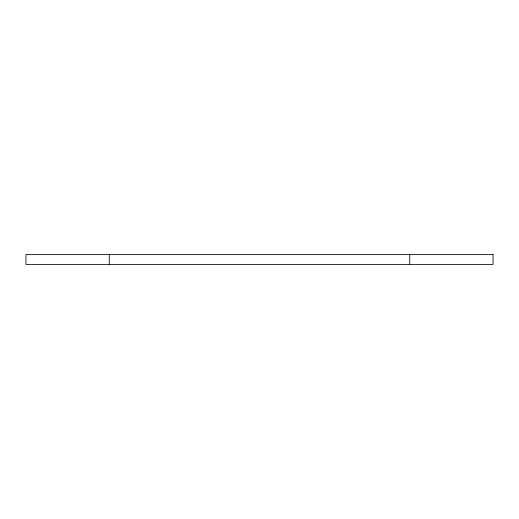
<?xml version="1.0" encoding="UTF-8"?>
<svg xmlns="http://www.w3.org/2000/svg" width="519" height="519" viewBox="0 0 519 519"><rect width="100%" height="100%" fill="white"/><g stroke="black" fill="none" stroke-linecap="round" stroke-linejoin="round"><path stroke-width="0.78" d="M409.731 254.531L409.731 264.469M109.269 254.531L109.269 264.469M493.05 254.531L25.95 254.531L25.95 264.469L493.05 264.469L493.05 254.531"/></g></svg>
